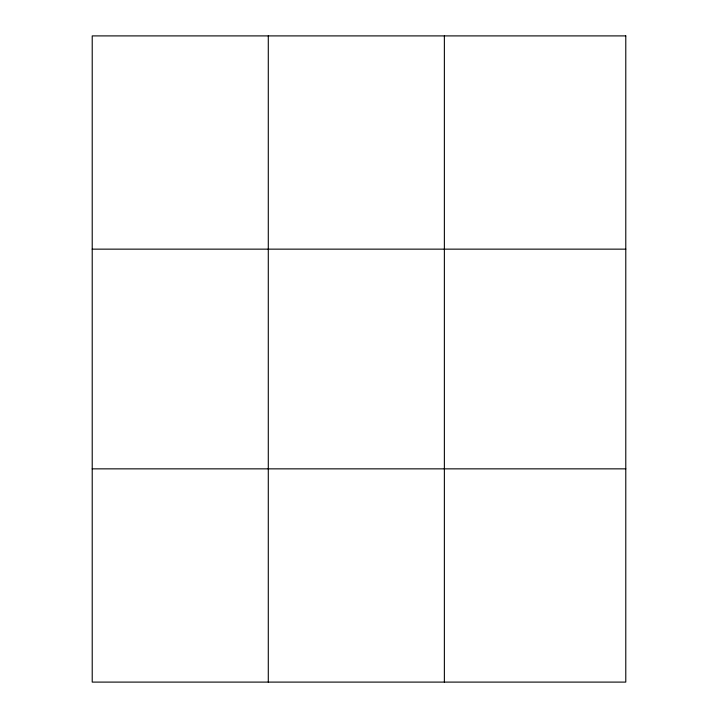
<?xml version="1.0" encoding="UTF-8"?>
<svg xmlns="http://www.w3.org/2000/svg" width="718" height="718" viewBox="0 0 718 718"><rect width="100%" height="100%" fill="white"/><g stroke="black" fill="none" stroke-linecap="round" stroke-linejoin="round"><path stroke-width="1.08" d="M268.29 35.9L268.29 682.1M444.37 35.9L444.37 682.1M92.218 249.146L625.782 249.146M92.218 468.854L625.782 468.854M625.782 35.9L625.782 682.1L92.218 682.1L92.218 35.9L625.782 35.9"/></g></svg>
